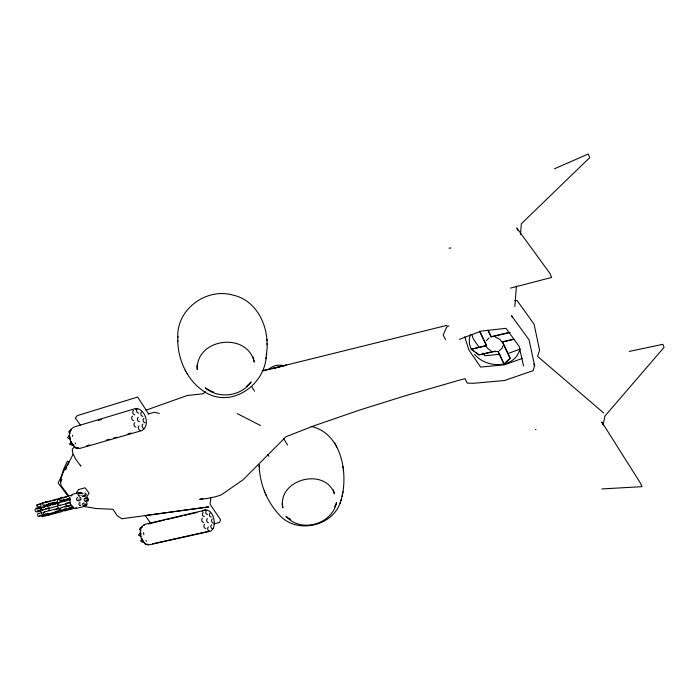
<?xml version="1.0" encoding="UTF-8"?>
<svg xmlns="http://www.w3.org/2000/svg" width="699" height="699" viewBox="0 0 699 699"><rect width="100%" height="100%" fill="white"/><g stroke="black" fill="none" stroke-linecap="round" stroke-linejoin="round"><path stroke-width="1.05" d="M72.539 435.11L72.644 436.237M69.612 435.984L70.197 438.133M70.844 430.872L70.949 429.824M266.17 357.451C263.733 385.577 231.893 407.936 205.716 392.593C188.014 381.837 178.009 360.885 177.782 340.5M177.817 337.678C176.253 309.386 206.467 287.237 233.221 295.188C254.06 299.696 265.882 320.727 266.992 340.719M40.14 508.767L41.224 503.813M177.773 341.715L177.826 336.472M210.853 497.513L210.041 504.206L220.622 519.846L219.442 522.555L214.121 523.752M514.822 306.546L516.43 286.118M520.502 234.523L521.34 223.776L589.685 157.659L588.261 153.998L554.412 168.8M265.978 358.639L267.201 347.185L266.922 339.478M74.042 445.123L71.613 445.149L69.856 444.014L71.551 441.41M266.572 354.821L266.773 353.589M342.72 493.223C347.185 468.015 339.854 433.1 311.221 426.39M143.61 532.568L143.828 534.674M72.914 454.35C69.149 463.883 58.463 474.752 61.066 485.639L68.817 495.941M80.857 493.73L81.241 493.127L78.777 493.791M340.955 500.563L342.388 494.892M342.108 496.316L343.017 491.738M69.612 499.06L69.961 497.347M57.065 502.406L58.104 499.278M74.435 446.32L74.304 447.063L75.754 448.103L78.471 448.173L77.292 447.797M144.693 542.817L144.501 543.438L145.986 544.565L148.249 544.739M259.408 469.379C260.683 486.085 267.673 502.38 279.128 514.647C295.869 534.534 332.715 526.67 340.474 502.074M340.055 503.411L341.392 499.156M470.619 334.314L469.326 338.403L469.413 343.847L471.187 349.247L478.972 355.013L495.6 351.239M519.881 349.151C514.866 369.273 485.77 368.425 474.507 354.271M498.134 351.719L504.031 364.118L498.238 351.44M502.852 346.031L502.109 348.172L499.374 350.767M142.308 538.649L140.578 540.947L142.063 542.074L143.977 542.162M141.652 527.553L142.369 526.627L140.342 527.754L139.398 529.484L140.875 530.593M140.883 532.804L140.927 535.329M65.601 469.789L66.851 467.124M67.681 465.342L68.93 462.677M60.577 482.03L61.879 479.383M334.611 506.74L336.569 502.668C331.876 524.53 300.902 533.18 285.961 516.334L288.163 517.933M86.021 498.09L89.096 493.197L85.103 487.797L78.48 489.597L75.868 493.651M486.364 340.579L489.064 337.949M205.244 391.623L203.199 393.773L187.218 395.512L145.934 410.208M71.158 429.413L68.939 431.423L68.808 432.183L70.25 433.197M504.888 363.122L510.218 358.159L502.485 341.759L513.049 339.321M504.031 364.118L510.121 358.447L502.389 342.038L514.001 339.356M246.721 386.215L251.186 381.925C241.033 396.49 218.752 399.269 205.2 387.875L210.652 390.89M69.262 435.206L67.576 437.827L70.328 439.094M268.879 369.5C272.584 365.228 278.796 364.476 284.021 365.699M143.776 525.578L144.553 525.001M208.389 526.88C206.991 527.894 207.682 531.188 209.543 531.091L152.531 543.805M211.57 524.643C210.189 525.648 210.871 528.916 212.714 528.828M204.597 524.233C203.182 525.237 203.881 528.558 205.751 528.453M212.295 518.868C210.923 519.873 211.614 523.114 213.44 523.035M207.402 518.544C205.995 519.549 206.703 522.826 208.555 522.738M202.439 518.204C201.015 519.217 201.723 522.529 203.592 522.433M210.172 512.926C208.783 513.922 209.49 517.164 211.316 517.094M203.199 512.402C201.784 513.398 202.5 516.692 204.353 516.605M140.473 532.655L138.454 535.146L141.189 536.517M148.363 523.97L164.414 520.082M448.845 325.909L446.609 327.088L443.21 334.987L445.569 339.714M74.714 446.609L72.268 449.256L72.609 452.69L75.579 459.007L80.831 466.154L80.7 465.185M202.963 498.693C191.386 500.379 212.95 498.64 221.644 494.63L243.042 479.82L285.996 436.718L313.799 425.857L359.784 409.998L405.175 395.8L462.852 379.173L465.01 378.622L467.264 383.148L473.511 383.288L504.564 380.509L533.258 370.61L534.656 365.061M139.18 425.901C137.432 426.844 138.446 430.348 140.403 430.339M142.937 424.101C141.207 425.044 142.212 428.513 144.143 428.513M134.863 422.642C133.09 423.585 134.121 427.115 136.078 427.098M143.942 418.352C142.22 419.286 143.234 422.738 145.147 422.746M138.28 417.286C136.523 418.22 137.554 421.707 139.494 421.715M132.53 416.202C130.748 417.137 131.796 420.667 133.754 420.667M141.652 411.999C139.914 412.926 140.945 416.377 142.858 416.403M133.588 410.418C131.805 411.353 132.862 414.857 134.802 414.865M148.039 414.061L154.435 412.244L159.337 413.476M535.39 429.605L535.976 429.387M459.365 339.382L480.895 331.151L505.989 328.32L519.147 346.337L523.525 365.944M508.278 353.406L520.161 349.107M522.389 358.412L504.363 364.808L480.632 367.097L468.784 349.806L464.748 336.778M98.262 420.457L101.346 419.531M135.318 409.317L137.371 408.705C135.615 409.631 136.663 413.1 138.585 413.126M86.58 445.84L89.682 444.948M106.239 440.178L109.35 439.278M113.491 438.09L116.593 437.198M127.978 433.922L131.08 433.022M273.082 368.688L286.538 365.035L262.265 370.671M72.731 494.237L79.389 492.437M42.595 502.983L36.584 505.054L37.37 507.142L40.621 506.443M43.382 502.764L59.459 498.448M60.341 498.204L71.971 495.075M78.638 493.284L81.355 492.594M40.393 504.101L37.283 504.94L37.781 505.062M47.654 502.153L50.765 501.314M52.836 500.755L55.955 499.925M58.026 499.366L61.136 498.527M63.216 497.968L66.326 497.138M48.135 503.909L54.365 502.24M61.626 500.301L64.745 499.462M66.816 498.911L69.935 498.072M44.142 505.508L57.213 502.013M61.11 500.973L69.83 498.64M83.863 495.687L85.505 495.25L84.762 494.761M40.149 507.727C32.119 506.967 34.391 515.146 40.9 510.471M41.844 507.273L57.965 502.974M58.847 502.738L70.503 499.628M83.181 496.404C85.881 497.548 87.497 493.337 84.876 492.961M36.767 509.152L39.887 508.322M41.966 507.771L45.086 506.941M47.165 506.382L50.284 505.552M52.364 505.001L55.483 504.171M37.248 510.908L40.376 510.078M45.575 508.697L48.694 507.876M66.379 503.184L69.498 502.354M84.736 498.483C88.45 495.032 90.451 502.363 85.505 501.262M42.604 510.017L57.72 506.015M59.616 505.517L70.302 502.677M77.965 500.65C80.682 501.803 82.316 497.548 79.66 497.19M85.697 498.763L87.34 498.335L87.209 499.829M86.195 500.545L87.838 500.108L87.349 499.977M41.582 512.743L37.702 513.826L37.676 516.019L38.69 516.439L44.159 515.006M44.194 512.052L59.301 508.077M61.197 507.579L70.914 505.019M69.358 505.517L67.244 506.076A1.424 0.961 76.3 0 1 65.942 504.993A1.424 0.961 76.3 0 1 66.484 503.324M54.714 509.816L57.834 508.994M65.112 507.081L71.359 505.438M39.598 515.67L42.718 514.857M44.797 514.307L47.916 513.494M55.204 511.581L59.363 510.488M63.53 509.396L66.65 508.584M68.729 508.033L71.848 507.221M44.954 514.796L61.075 510.576M61.958 510.349L73.631 507.291M49.69 514.281L55.92 512.647M68.38 509.396L71.49 508.575M83.95 505.325L86.423 504.678L85.593 503.97M47.104 515.478L42.307 516.701L41.241 515.609M48.808 515.032L62.884 511.362M65.776 510.602L76.444 507.824M84.09 505.823C86.379 506.513 88.336 503.787 86.292 502.432M83.338 506.688L75.378 508.584M510.506 288.102L551.642 277.442L549.868 273.335L516.683 227.804M263.305 370.785L446.967 325.323M509.361 332.401L491.214 336.673L488.418 330.793M510.27 332.444L491.109 336.953L487.841 330.085M166.519 519.593L182.264 515.897M184.37 515.408L196.969 512.446M202.212 511.214C210.111 506.661 202.727 513.616 207.568 514.42M486.6 345.437L471.187 349.247L486.495 345.717M480.117 354.498L494.665 351.195M629.205 351.422L662.862 344.31L664.05 347.351L604.897 416.088L603.141 425.027L601.787 421.943L640.572 483.367L641.997 486.661L601.804 488.942M146.292 515.39L208.818 506.897L121.766 518.78L117.214 515.67L112.923 509.265L96.672 508.575L83.714 506.434M514.883 300.675L517.007 300.413L534.088 324.222L539.558 350.085L537.61 356.438L603.709 412.995M449.09 248.18L450.951 247.953M80.298 499.488L79.537 499.007M495.268 351.702L497.435 351.466M61.11 497.365L63.74 497.583M499.75 354.271L484.826 355.782L482.983 353.074M69.341 461.794L67.349 461.323L63.583 469.309L61.634 475.914L58.131 482.983L68.388 496.631M45.47 501.786L46.824 502.127M80.673 492.314L81.993 492.673M73.64 445.141L72.495 444.346L71.901 442.747M495.442 337.224L499.575 339.094L502.293 342.318M211.631 391.265L213.588 392.008M237.197 413.546L260.482 425.525M288.958 518.396L290.539 519.322M490.873 350.732L487.36 348.128L486.233 346.407M147.9 544.661L147.244 544.102M472.157 349.614L473.887 350.898M475.617 352.174L479.077 354.734M146.528 541.288L145.951 540.502M143.636 541.943L142.771 540.1M69.856 444.014L70.337 444.547M75.78 443.882L75.142 443.009M80.333 424.975L75.317 417.985L77.353 415.608L137.633 397.041L148.59 413.878M145.217 515.539L150.713 523.202M479.296 347.665L473.162 338.639L471.947 334.655M267.804 454.499L268.932 456.298M42.097 513.94L40.472 510.637M251.736 386.573L254.567 391.195M283.645 438.623L287.577 445.036M59.031 509.492L57.405 506.155M71.586 506.19L69.961 502.826M185.191 370.129L185.803 371.204M187.114 373.493L187.708 374.524M334.524 442.72L335.171 443.979M336.105 445.787L336.761 447.072M480.073 331.842L486.128 344.467M479.497 331.151L486.032 344.738M512.463 317.678L511.563 315.721L529.029 339.836L534.691 365.953L533.774 363.969M517.094 228.739L517.915 230.618M264.266 490.794L264.869 492.21M265.629 493.992L266.223 495.39M333.353 489.903L334.498 493.896C325.044 466.617 277.066 479.383 282.868 507.824L282.064 503.743M254.218 362.231C247.664 331.457 195.799 338.054 197.258 369.526L196.943 365.35M253.204 357.119L254.017 361.208M342.886 466.46L343.095 467.972M343.358 469.929L343.567 471.432M259.137 464.451L259.277 467.334M259.18 465.884L259.504 470.846M267.14 343.48L267.219 344.712M83.583 496.08A1.442 0.952 75.9 0 1 82.674 496.36A1.442 0.952 75.9 0 1 81.879 495.303M82.185 493.747A1.442 0.952 75.9 0 1 83.172 493.835M80.009 495.137A1.45 0.961 75.8 0 1 78.812 495.993A1.45 0.961 75.8 0 1 78.07 494.001A1.45 0.961 75.8 0 1 79.398 493.494M84.684 504.87A1.45 0.961 76.4 0 1 83.705 505.831A1.45 0.961 76.4 0 1 82.718 504.355M82.779 503.656A1.45 0.961 76.4 0 1 84.299 503.481M78.498 500.038A1.459 0.97 76.1 0 1 77.196 500.449A1.459 0.97 76.1 0 1 76.645 498.466A1.459 0.97 76.1 0 1 77.956 498.055M85.907 500.93A1.442 0.952 76.2 0 1 84.596 500.903A1.442 0.952 76.2 0 1 84.247 498.99A1.442 0.952 76.2 0 1 85.496 498.684M80.848 504.923A1.45 0.97 76.4 0 1 79.546 505.342A1.45 0.97 76.4 0 1 78.996 503.359A1.45 0.97 76.4 0 1 80.306 502.939M73.849 507.168A1.45 0.97 76.4 0 1 72.443 506.548M72.312 506.198A1.45 0.97 76.4 0 1 72.242 505.823M41.031 510.034A1.424 0.996 76.3 0 1 40.42 508.426M71.359 496.019A1.442 0.97 75.9 0 1 71.56 495.408M71.744 495.198A1.442 0.97 75.9 0 1 72.224 495.058M70.276 501.978A1.45 0.97 76.1 0 1 70.276 499.75M44.395 514.883A1.424 0.987 76.6 0 1 43.382 514.822M42.98 512.594A1.424 0.987 76.6 0 1 43.172 512.384M42.036 503.586A1.424 0.987 76 0 1 42.359 503.105M48.013 515.242A1.415 0.979 76.7 0 1 47.759 515.277M48.755 510.55A1.415 0.979 76.4 0 1 48.528 510.314M66.318 509.99A1.433 0.97 76.5 0 1 65.26 510.567A1.433 0.97 76.5 0 1 64.404 509.16M62.377 510.008A1.442 0.979 76.5 0 1 61.031 509.999A1.442 0.979 76.5 0 1 60.682 508.094A1.442 0.979 76.5 0 1 61.966 507.771M60.166 504.896A1.442 0.979 76.2 0 1 58.838 505.316A1.442 0.979 76.2 0 1 58.297 503.35A1.442 0.979 76.2 0 1 59.616 502.939M64.92 501.27A1.424 0.97 76 0 1 63.609 500.187M61.722 500.03A1.433 0.979 75.9 0 1 60.498 500.886A1.433 0.979 75.9 0 1 59.765 498.92A1.433 0.979 75.9 0 1 61.11 498.413M64.133 510.646A1.433 0.97 76.5 0 1 63.906 510.41M65.121 510.707A1.433 0.97 76.5 0 1 64.64 510.864M57.72 505.307A1.442 0.979 76.2 0 1 57.729 503.097M60.822 510.611A1.442 0.979 76.5 0 1 59.887 509.842M59.756 509.492A1.442 0.979 76.5 0 1 59.695 509.125M59.974 501.235A1.433 0.979 75.9 0 1 59.703 501.166M58.838 499.383A1.433 0.979 75.9 0 1 59.712 498.422M63.784 501.533A1.424 0.97 76 0 1 63.277 501.305M44.701 504.896A1.424 0.987 76 0 1 43.364 505.307A1.424 0.987 76 0 1 42.822 503.376A1.424 0.987 76 0 1 44.159 502.965M47.995 505.788A1.415 0.979 76.1 0 1 46.615 504.346M45.505 514.184A1.424 0.987 76.6 0 1 44.343 514.726A1.424 0.987 76.6 0 1 43.556 513.118A1.424 0.987 76.6 0 1 44.448 512.026M49.035 514.91A1.415 0.979 76.7 0 1 47.427 513.249M49.428 514.088A1.415 0.979 76.7 0 1 49.227 514.7M43.233 509.073A1.424 0.996 76.3 0 1 41.905 509.886A1.424 0.996 76.3 0 1 41.328 507.78A1.424 0.996 76.3 0 1 42.857 507.701M50.057 510.567A1.415 0.979 76.4 0 1 49 509.466A1.415 0.979 76.4 0 1 49.332 507.928M69.428 433.738C68.843 440.003 72.705 448.976 80.053 448.365L141.914 430.575C150.547 425.787 145.471 408.609 135.851 408.426L74.208 426.975L71.001 429.203L69.428 433.738M214.401 523.796L213.352 528.496L210.853 531.126L149.962 544.696C140.482 545.788 136.786 528.994 144.413 524.407L205.104 510.156C211.902 509.326 214.488 518.378 214.401 523.796"/></g></svg>
